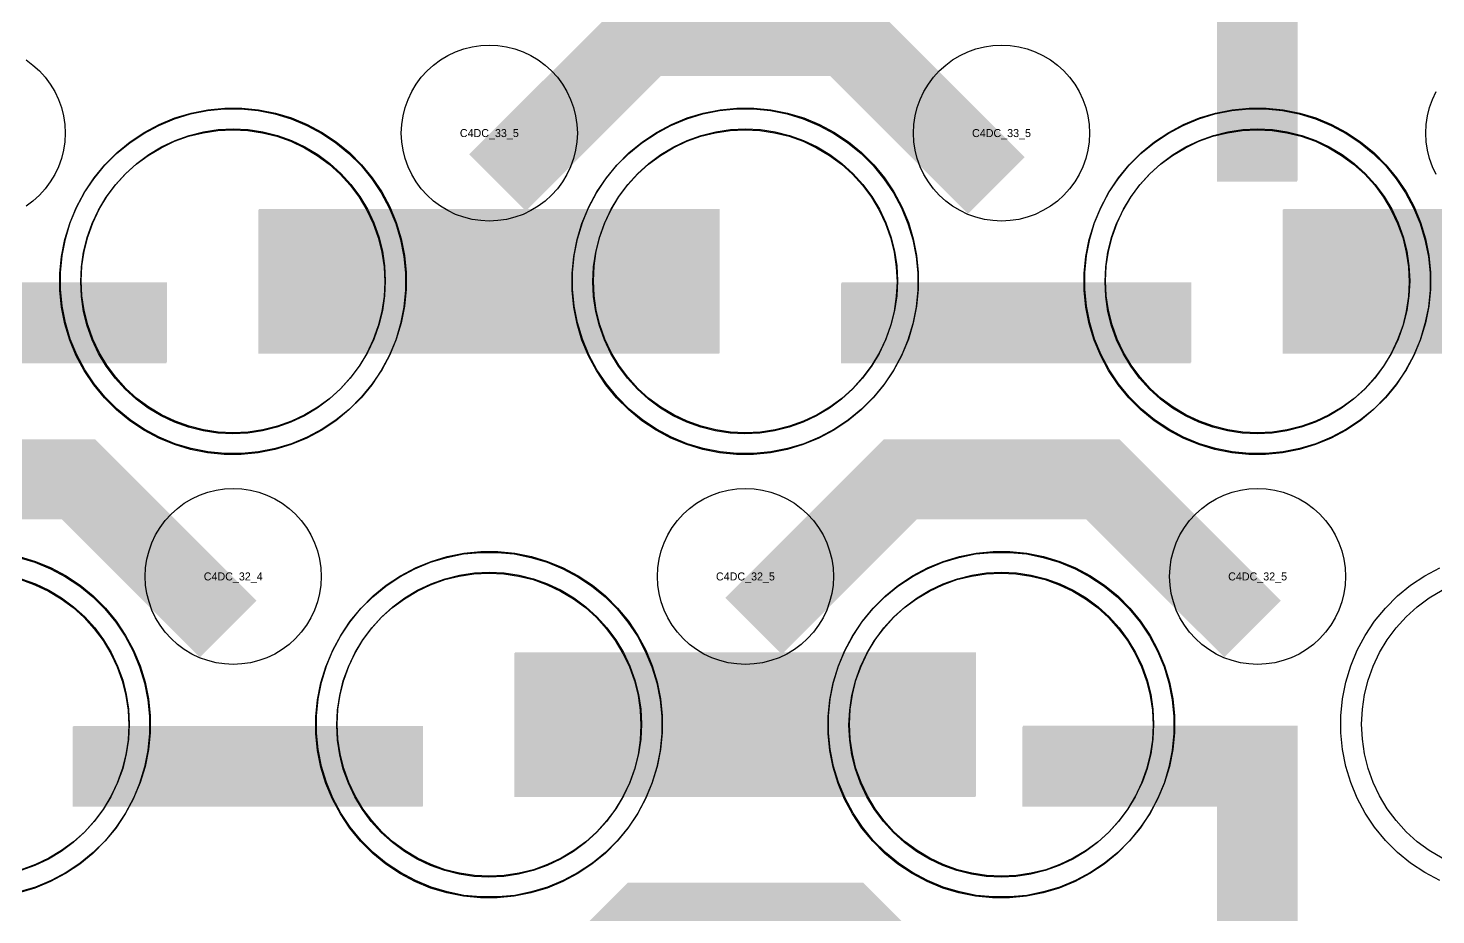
# Model space of a CAD drawing. Extents: x -11880 to 11880, y -14992 to 14992.
# Drawn here: x -10544.1 to -10104.3, y -10465.1 to -10188 of the extents above; entities that cross this region are included whole.
import ezdxf
from ezdxf.enums import TextEntityAlignment as Align

# ---------------------------------------------------------------- set-up
doc = ezdxf.new("R2010")
doc.units = 0
doc.header["$MEASUREMENT"] = 0
for name, color, linetype in [('GDS_775_DT_237', 138, 'CONTINUOUS'), ('RDL1_FS', 34, 'CONTINUOUS'), ('RDL_BS', 160, 'CONTINUOUS')]:
    doc.layers.add(name, color=color, linetype=linetype)

msp = doc.modelspace()

# ---------------------------------------------------------------- linework, layer by layer
at = {"layer": 'RDL1_FS'}
for points in [[(-10480, -10314.459), (-10484.657, -10314.23), (-10489.268, -10313.546), (-10493.791, -10312.414), (-10498.181, -10310.842), (-10502.395, -10308.85), (-10506.395, -10306.452), (-10510.14, -10303.674), (-10513.594, -10300.544), (-10516.724, -10297.09), (-10519.502, -10293.345), (-10521.9, -10289.345), (-10523.892, -10285.131), (-10525.464, -10280.741), (-10526.596, -10276.218), (-10527.28, -10271.607), (-10527.509, -10266.95), (-10527.28, -10262.293), (-10526.596, -10257.682), (-10525.464, -10253.159), (-10523.892, -10248.769), (-10521.9, -10244.555), (-10519.502, -10240.555), (-10516.724, -10236.81), (-10513.594, -10233.356), (-10510.14, -10230.226), (-10506.395, -10227.448), (-10502.395, -10225.05), (-10498.181, -10223.058), (-10493.791, -10221.486), (-10489.268, -10220.354), (-10484.657, -10219.67), (-10480, -10219.441), (-10475.343, -10219.67), (-10470.732, -10220.354), (-10466.209, -10221.486), (-10461.819, -10223.058), (-10457.605, -10225.05), (-10453.605, -10227.448), (-10449.86, -10230.226), (-10446.406, -10233.356), (-10443.276, -10236.81), (-10440.498, -10240.555), (-10438.1, -10244.555), (-10436.108, -10248.769), (-10434.536, -10253.159), (-10433.404, -10257.682), (-10432.72, -10262.293), (-10432.491, -10266.95), (-10432.72, -10271.607), (-10433.404, -10276.218), (-10434.536, -10280.741), (-10436.108, -10285.131), (-10438.1, -10289.345), (-10440.498, -10293.345), (-10443.276, -10297.09), (-10446.406, -10300.544), (-10449.86, -10303.674), (-10453.605, -10306.452), (-10457.605, -10308.85), (-10461.819, -10310.842), (-10466.209, -10312.414), (-10470.732, -10313.546), (-10475.343, -10314.23)], [(-10320, -10314.459), (-10324.657, -10314.23), (-10329.268, -10313.546), (-10333.791, -10312.414), (-10338.181, -10310.842), (-10342.395, -10308.85), (-10346.395, -10306.452), (-10350.14, -10303.674), (-10353.594, -10300.544), (-10356.724, -10297.09), (-10359.502, -10293.345), (-10361.9, -10289.345), (-10363.892, -10285.131), (-10365.464, -10280.741), (-10366.596, -10276.218), (-10367.28, -10271.607), (-10367.509, -10266.95), (-10367.28, -10262.293), (-10366.596, -10257.682), (-10365.464, -10253.159), (-10363.892, -10248.769), (-10361.9, -10244.555), (-10359.502, -10240.555), (-10356.724, -10236.81), (-10353.594, -10233.356), (-10350.14, -10230.226), (-10346.395, -10227.448), (-10342.395, -10225.05), (-10338.181, -10223.058), (-10333.791, -10221.486), (-10329.268, -10220.354), (-10324.657, -10219.67), (-10320, -10219.441), (-10315.343, -10219.67), (-10310.732, -10220.354), (-10306.209, -10221.486), (-10301.819, -10223.058), (-10297.605, -10225.05), (-10293.605, -10227.448), (-10289.86, -10230.226), (-10286.406, -10233.356), (-10283.276, -10236.81), (-10280.498, -10240.555), (-10278.1, -10244.555), (-10276.108, -10248.769), (-10274.536, -10253.159), (-10273.404, -10257.682), (-10272.72, -10262.293), (-10272.491, -10266.95), (-10272.72, -10271.607), (-10273.404, -10276.218), (-10274.536, -10280.741), (-10276.108, -10285.131), (-10278.1, -10289.345), (-10280.498, -10293.345), (-10283.276, -10297.09), (-10286.406, -10300.544), (-10289.86, -10303.674), (-10293.605, -10306.452), (-10297.605, -10308.85), (-10301.819, -10310.842), (-10306.209, -10312.414), (-10310.732, -10313.546), (-10315.343, -10314.23)], [(-10160, -10314.459), (-10164.657, -10314.23), (-10169.268, -10313.546), (-10173.791, -10312.414), (-10178.181, -10310.842), (-10182.395, -10308.85), (-10186.395, -10306.452), (-10190.14, -10303.674), (-10193.594, -10300.544), (-10196.724, -10297.09), (-10199.502, -10293.345), (-10201.9, -10289.345), (-10203.892, -10285.131), (-10205.464, -10280.741), (-10206.596, -10276.218), (-10207.28, -10271.607), (-10207.509, -10266.95), (-10207.28, -10262.293), (-10206.596, -10257.682), (-10205.464, -10253.159), (-10203.892, -10248.769), (-10201.9, -10244.555), (-10199.502, -10240.555), (-10196.724, -10236.81), (-10193.594, -10233.356), (-10190.14, -10230.226), (-10186.395, -10227.448), (-10182.395, -10225.05), (-10178.181, -10223.058), (-10173.791, -10221.486), (-10169.268, -10220.354), (-10164.657, -10219.67), (-10160, -10219.441), (-10155.343, -10219.67), (-10150.732, -10220.354), (-10146.209, -10221.486), (-10141.819, -10223.058), (-10137.605, -10225.05), (-10133.605, -10227.448), (-10129.86, -10230.226), (-10126.406, -10233.356), (-10123.276, -10236.81), (-10120.498, -10240.555), (-10118.1, -10244.555), (-10116.108, -10248.769), (-10114.536, -10253.159), (-10113.404, -10257.682), (-10112.72, -10262.293), (-10112.491, -10266.95), (-10112.72, -10271.607), (-10113.404, -10276.218), (-10114.536, -10280.741), (-10116.108, -10285.131), (-10118.1, -10289.345), (-10120.498, -10293.345), (-10123.276, -10297.09), (-10126.406, -10300.544), (-10129.86, -10303.674), (-10133.605, -10306.452), (-10137.605, -10308.85), (-10141.819, -10310.842), (-10146.209, -10312.414), (-10150.732, -10313.546), (-10155.343, -10314.23)], [(-10400, -10453.024), (-10404.657, -10452.795), (-10409.268, -10452.111), (-10413.791, -10450.979), (-10418.181, -10449.407), (-10422.395, -10447.415), (-10426.395, -10445.017), (-10430.14, -10442.239), (-10433.594, -10439.109), (-10436.724, -10435.655), (-10439.502, -10431.91), (-10441.9, -10427.91), (-10443.892, -10423.696), (-10445.464, -10419.306), (-10446.596, -10414.783), (-10447.28, -10410.172), (-10447.509, -10405.515), (-10447.28, -10400.858), (-10446.596, -10396.247), (-10445.464, -10391.724), (-10443.892, -10387.334), (-10441.9, -10383.12), (-10439.502, -10379.12), (-10436.724, -10375.375), (-10433.594, -10371.921), (-10430.14, -10368.791), (-10426.395, -10366.013), (-10422.395, -10363.615), (-10418.181, -10361.623), (-10413.791, -10360.051), (-10409.268, -10358.919), (-10404.657, -10358.235), (-10400, -10358.006), (-10395.343, -10358.235), (-10390.732, -10358.919), (-10386.209, -10360.051), (-10381.819, -10361.623), (-10377.605, -10363.615), (-10373.605, -10366.013), (-10369.86, -10368.791), (-10366.406, -10371.921), (-10363.276, -10375.375), (-10360.498, -10379.12), (-10358.1, -10383.12), (-10356.108, -10387.334), (-10354.536, -10391.724), (-10353.404, -10396.247), (-10352.72, -10400.858), (-10352.491, -10405.515), (-10352.72, -10410.172), (-10353.404, -10414.783), (-10354.536, -10419.306), (-10356.108, -10423.696), (-10358.1, -10427.91), (-10360.498, -10431.91), (-10363.276, -10435.655), (-10366.406, -10439.109), (-10369.86, -10442.239), (-10373.605, -10445.017), (-10377.605, -10447.415), (-10381.819, -10449.407), (-10386.209, -10450.979), (-10390.732, -10452.111), (-10395.343, -10452.795)], [(-10240, -10453.024), (-10244.657, -10452.795), (-10249.268, -10452.111), (-10253.791, -10450.979), (-10258.181, -10449.407), (-10262.395, -10447.415), (-10266.395, -10445.017), (-10270.14, -10442.239), (-10273.594, -10439.109), (-10276.724, -10435.655), (-10279.502, -10431.91), (-10281.9, -10427.91), (-10283.892, -10423.696), (-10285.464, -10419.306), (-10286.596, -10414.783), (-10287.28, -10410.172), (-10287.509, -10405.515), (-10287.28, -10400.858), (-10286.596, -10396.247), (-10285.464, -10391.724), (-10283.892, -10387.334), (-10281.9, -10383.12), (-10279.502, -10379.12), (-10276.724, -10375.375), (-10273.594, -10371.921), (-10270.14, -10368.791), (-10266.395, -10366.013), (-10262.395, -10363.615), (-10258.181, -10361.623), (-10253.791, -10360.051), (-10249.268, -10358.919), (-10244.657, -10358.235), (-10240, -10358.006), (-10235.343, -10358.235), (-10230.732, -10358.919), (-10226.209, -10360.051), (-10221.819, -10361.623), (-10217.605, -10363.615), (-10213.605, -10366.013), (-10209.86, -10368.791), (-10206.406, -10371.921), (-10203.276, -10375.375), (-10200.498, -10379.12), (-10198.1, -10383.12), (-10196.108, -10387.334), (-10194.536, -10391.724), (-10193.404, -10396.247), (-10192.72, -10400.858), (-10192.491, -10405.515), (-10192.72, -10410.172), (-10193.404, -10414.783), (-10194.536, -10419.306), (-10196.108, -10423.696), (-10198.1, -10427.91), (-10200.498, -10431.91), (-10203.276, -10435.655), (-10206.406, -10439.109), (-10209.86, -10442.239), (-10213.605, -10445.017), (-10217.605, -10447.415), (-10221.819, -10449.407), (-10226.209, -10450.979), (-10230.732, -10452.111), (-10235.343, -10452.795)]]:
    msp.add_lwpolyline(points, close=True, dxfattribs=at)
at = {"layer": 'RDL1_FS', "color": 241, "true_color": 0xf7abae}
for points in [[(-10480.149, -10314.741), (-10484.806, -10314.512), (-10489.417, -10313.828), (-10493.94, -10312.696), (-10498.33, -10311.124), (-10502.544, -10309.132), (-10506.544, -10306.734), (-10510.289, -10303.956), (-10513.743, -10300.826), (-10516.873, -10297.372), (-10519.651, -10293.627), (-10522.049, -10289.627), (-10524.041, -10285.413), (-10525.613, -10281.023), (-10526.745, -10276.5), (-10527.429, -10271.889), (-10527.658, -10267.232), (-10527.429, -10262.575), (-10526.745, -10257.964), (-10525.613, -10253.441), (-10524.041, -10249.051), (-10522.049, -10244.837), (-10519.651, -10240.837), (-10516.873, -10237.092), (-10513.743, -10233.638), (-10510.289, -10230.508), (-10506.544, -10227.73), (-10502.544, -10225.332), (-10498.33, -10223.34), (-10493.94, -10221.768), (-10489.417, -10220.636), (-10484.806, -10219.952), (-10480.149, -10219.723), (-10475.492, -10219.952), (-10470.881, -10220.636), (-10466.358, -10221.768), (-10461.968, -10223.34), (-10457.754, -10225.332), (-10453.754, -10227.73), (-10450.009, -10230.508), (-10446.555, -10233.638), (-10443.425, -10237.092), (-10440.647, -10240.837), (-10438.249, -10244.837), (-10436.257, -10249.051), (-10434.685, -10253.441), (-10433.553, -10257.964), (-10432.869, -10262.575), (-10432.64, -10267.232), (-10432.869, -10271.889), (-10433.553, -10276.5), (-10434.685, -10281.023), (-10436.257, -10285.413), (-10438.249, -10289.627), (-10440.647, -10293.627), (-10443.425, -10297.372), (-10446.555, -10300.826), (-10450.009, -10303.956), (-10453.754, -10306.734), (-10457.754, -10309.132), (-10461.968, -10311.124), (-10466.358, -10312.696), (-10470.881, -10313.828), (-10475.492, -10314.512)], [(-10320.149, -10314.741), (-10324.806, -10314.512), (-10329.417, -10313.828), (-10333.94, -10312.696), (-10338.33, -10311.124), (-10342.544, -10309.132), (-10346.544, -10306.734), (-10350.289, -10303.956), (-10353.743, -10300.826), (-10356.873, -10297.372), (-10359.651, -10293.627), (-10362.049, -10289.627), (-10364.041, -10285.413), (-10365.613, -10281.023), (-10366.745, -10276.5), (-10367.429, -10271.889), (-10367.658, -10267.232), (-10367.429, -10262.575), (-10366.745, -10257.964), (-10365.613, -10253.441), (-10364.041, -10249.051), (-10362.049, -10244.837), (-10359.651, -10240.837), (-10356.873, -10237.092), (-10353.743, -10233.638), (-10350.289, -10230.508), (-10346.544, -10227.73), (-10342.544, -10225.332), (-10338.33, -10223.34), (-10333.94, -10221.768), (-10329.417, -10220.636), (-10324.806, -10219.952), (-10320.149, -10219.723), (-10315.492, -10219.952), (-10310.881, -10220.636), (-10306.358, -10221.768), (-10301.968, -10223.34), (-10297.754, -10225.332), (-10293.754, -10227.73), (-10290.009, -10230.508), (-10286.555, -10233.638), (-10283.425, -10237.092), (-10280.647, -10240.837), (-10278.249, -10244.837), (-10276.257, -10249.051), (-10274.685, -10253.441), (-10273.553, -10257.964), (-10272.869, -10262.575), (-10272.64, -10267.232), (-10272.869, -10271.889), (-10273.553, -10276.5), (-10274.685, -10281.023), (-10276.257, -10285.413), (-10278.249, -10289.627), (-10280.647, -10293.627), (-10283.425, -10297.372), (-10286.555, -10300.826), (-10290.009, -10303.956), (-10293.754, -10306.734), (-10297.754, -10309.132), (-10301.968, -10311.124), (-10306.358, -10312.696), (-10310.881, -10313.828), (-10315.492, -10314.512)], [(-10160.149, -10314.741), (-10164.806, -10314.512), (-10169.417, -10313.828), (-10173.94, -10312.696), (-10178.33, -10311.124), (-10182.544, -10309.132), (-10186.544, -10306.734), (-10190.289, -10303.956), (-10193.743, -10300.826), (-10196.873, -10297.372), (-10199.651, -10293.627), (-10202.049, -10289.627), (-10204.041, -10285.413), (-10205.613, -10281.023), (-10206.745, -10276.5), (-10207.429, -10271.889), (-10207.658, -10267.232), (-10207.429, -10262.575), (-10206.745, -10257.964), (-10205.613, -10253.441), (-10204.041, -10249.051), (-10202.049, -10244.837), (-10199.651, -10240.837), (-10196.873, -10237.092), (-10193.743, -10233.638), (-10190.289, -10230.508), (-10186.544, -10227.73), (-10182.544, -10225.332), (-10178.33, -10223.34), (-10173.94, -10221.768), (-10169.417, -10220.636), (-10164.806, -10219.952), (-10160.149, -10219.723), (-10155.492, -10219.952), (-10150.881, -10220.636), (-10146.358, -10221.768), (-10141.968, -10223.34), (-10137.754, -10225.332), (-10133.754, -10227.73), (-10130.009, -10230.508), (-10126.555, -10233.638), (-10123.425, -10237.092), (-10120.647, -10240.837), (-10118.249, -10244.837), (-10116.257, -10249.051), (-10114.685, -10253.441), (-10113.553, -10257.964), (-10112.869, -10262.575), (-10112.64, -10267.232), (-10112.869, -10271.889), (-10113.553, -10276.5), (-10114.685, -10281.023), (-10116.257, -10285.413), (-10118.249, -10289.627), (-10120.647, -10293.627), (-10123.425, -10297.372), (-10126.555, -10300.826), (-10130.009, -10303.956), (-10133.754, -10306.734), (-10137.754, -10309.132), (-10141.968, -10311.124), (-10146.358, -10312.696), (-10150.881, -10313.828), (-10155.492, -10314.512)], [(-10400.149, -10453.306), (-10404.806, -10453.077), (-10409.417, -10452.393), (-10413.94, -10451.261), (-10418.33, -10449.689), (-10422.544, -10447.697), (-10426.544, -10445.299), (-10430.289, -10442.521), (-10433.743, -10439.391), (-10436.873, -10435.937), (-10439.651, -10432.192), (-10442.049, -10428.192), (-10444.041, -10423.978), (-10445.613, -10419.588), (-10446.745, -10415.065), (-10447.429, -10410.454), (-10447.658, -10405.797), (-10447.429, -10401.14), (-10446.745, -10396.529), (-10445.613, -10392.006), (-10444.041, -10387.616), (-10442.049, -10383.402), (-10439.651, -10379.402), (-10436.873, -10375.657), (-10433.743, -10372.203), (-10430.289, -10369.073), (-10426.544, -10366.295), (-10422.544, -10363.897), (-10418.33, -10361.905), (-10413.94, -10360.333), (-10409.417, -10359.201), (-10404.806, -10358.517), (-10400.149, -10358.288), (-10395.492, -10358.517), (-10390.881, -10359.201), (-10386.358, -10360.333), (-10381.968, -10361.905), (-10377.754, -10363.897), (-10373.754, -10366.295), (-10370.009, -10369.073), (-10366.555, -10372.203), (-10363.425, -10375.657), (-10360.647, -10379.402), (-10358.249, -10383.402), (-10356.257, -10387.616), (-10354.685, -10392.006), (-10353.553, -10396.529), (-10352.869, -10401.14), (-10352.64, -10405.797), (-10352.869, -10410.454), (-10353.553, -10415.065), (-10354.685, -10419.588), (-10356.257, -10423.978), (-10358.249, -10428.192), (-10360.647, -10432.192), (-10363.425, -10435.937), (-10366.555, -10439.391), (-10370.009, -10442.521), (-10373.754, -10445.299), (-10377.754, -10447.697), (-10381.968, -10449.689), (-10386.358, -10451.261), (-10390.881, -10452.393), (-10395.492, -10453.077)], [(-10240.149, -10453.306), (-10244.806, -10453.077), (-10249.417, -10452.393), (-10253.94, -10451.261), (-10258.33, -10449.689), (-10262.544, -10447.697), (-10266.544, -10445.299), (-10270.289, -10442.521), (-10273.743, -10439.391), (-10276.873, -10435.937), (-10279.651, -10432.192), (-10282.049, -10428.192), (-10284.041, -10423.978), (-10285.613, -10419.588), (-10286.745, -10415.065), (-10287.429, -10410.454), (-10287.658, -10405.797), (-10287.429, -10401.14), (-10286.745, -10396.529), (-10285.613, -10392.006), (-10284.041, -10387.616), (-10282.049, -10383.402), (-10279.651, -10379.402), (-10276.873, -10375.657), (-10273.743, -10372.203), (-10270.289, -10369.073), (-10266.544, -10366.295), (-10262.544, -10363.897), (-10258.33, -10361.905), (-10253.94, -10360.333), (-10249.417, -10359.201), (-10244.806, -10358.517), (-10240.149, -10358.288), (-10235.492, -10358.517), (-10230.881, -10359.201), (-10226.358, -10360.333), (-10221.968, -10361.905), (-10217.754, -10363.897), (-10213.754, -10366.295), (-10210.009, -10369.073), (-10206.555, -10372.203), (-10203.425, -10375.657), (-10200.647, -10379.402), (-10198.249, -10383.402), (-10196.257, -10387.616), (-10194.685, -10392.006), (-10193.553, -10396.529), (-10192.869, -10401.14), (-10192.64, -10405.797), (-10192.869, -10410.454), (-10193.553, -10415.065), (-10194.685, -10419.588), (-10196.257, -10423.978), (-10198.249, -10428.192), (-10200.647, -10432.192), (-10203.425, -10435.937), (-10206.555, -10439.391), (-10210.009, -10442.521), (-10213.754, -10445.299), (-10217.754, -10447.697), (-10221.968, -10449.689), (-10226.358, -10451.261), (-10230.881, -10452.393), (-10235.492, -10453.077)]]:
    msp.add_lwpolyline(points, close=True, dxfattribs=at)
for points in [[(-10472.147, -10267.232, 45, 45, 0), (-10400.147, -10267.232, 45, 45, 0)], [(-10400.147, -10267.232, 45, 45, 0), (-10328.147, -10267.232, 45, 45, 0)], [(-10152.147, -10267.232, 45, 45, 0), (-10080.147, -10267.232, 45, 45, 0)], [(-10392.147, -10405.797, 45, 45, 0), (-10320.147, -10405.797, 45, 45, 0)], [(-10320.147, -10405.797, 45, 45, 0), (-10248.147, -10405.797, 45, 45, 0)]]:
    msp.add_lwpolyline(points, format="xyseb", dxfattribs=at)
at = {"layer": 'RDL1_FS'}
for points in [[(-10471.998, -10266.95, 45, 45, 0), (-10399.998, -10266.95, 45, 45, 0)], [(-10399.998, -10266.95, 45, 45, 0), (-10327.998, -10266.95, 45, 45, 0)], [(-10151.998, -10266.95, 45, 45, 0), (-10079.998, -10266.95, 45, 45, 0)], [(-10391.998, -10405.515, 45, 45, 0), (-10319.998, -10405.515, 45, 45, 0)], [(-10319.998, -10405.515, 45, 45, 0), (-10247.998, -10405.515, 45, 45, 0)]]:
    msp.add_lwpolyline(points, format="xyseb", dxfattribs=at)
for points in [[(-10546.209, -10360.051), (-10541.819, -10361.623), (-10537.605, -10363.615), (-10533.605, -10366.013), (-10529.86, -10368.791), (-10526.406, -10371.921), (-10523.276, -10375.375), (-10520.498, -10379.12), (-10518.1, -10383.12), (-10516.108, -10387.334), (-10514.536, -10391.724), (-10513.404, -10396.247), (-10512.72, -10400.858), (-10512.491, -10405.515), (-10512.72, -10410.172), (-10513.404, -10414.783), (-10514.536, -10419.306), (-10516.108, -10423.696), (-10518.1, -10427.91), (-10520.498, -10431.91), (-10523.276, -10435.655), (-10526.406, -10439.109), (-10529.86, -10442.239), (-10533.605, -10445.017), (-10537.605, -10447.415), (-10541.819, -10449.407), (-10546.209, -10450.979)], [(-10102.395, -10447.415), (-10106.395, -10445.017), (-10110.14, -10442.239), (-10113.594, -10439.109), (-10116.724, -10435.655), (-10119.502, -10431.91), (-10121.9, -10427.91), (-10123.892, -10423.696), (-10125.464, -10419.306), (-10126.596, -10414.783), (-10127.28, -10410.172), (-10127.509, -10405.515), (-10127.28, -10400.858), (-10126.596, -10396.247), (-10125.464, -10391.724), (-10123.892, -10387.334), (-10121.9, -10383.12), (-10119.502, -10379.12), (-10116.724, -10375.375), (-10113.594, -10371.921), (-10110.14, -10368.791), (-10106.395, -10366.013), (-10102.395, -10363.615)]]:
    msp.add_lwpolyline(points, dxfattribs=at)
at = {"layer": 'RDL1_FS', "color": 241, "true_color": 0xf7abae}
msp.add_lwpolyline([(-10546.358, -10360.333), (-10541.968, -10361.905), (-10537.754, -10363.897), (-10533.754, -10366.295), (-10530.009, -10369.073), (-10526.555, -10372.203), (-10523.425, -10375.657), (-10520.647, -10379.402), (-10518.249, -10383.402), (-10516.257, -10387.616), (-10514.685, -10392.006), (-10513.553, -10396.529), (-10512.869, -10401.14), (-10512.64, -10405.797), (-10512.869, -10410.454), (-10513.553, -10415.065), (-10514.685, -10419.588), (-10516.257, -10423.978), (-10518.249, -10428.192), (-10520.647, -10432.192), (-10523.425, -10435.937), (-10526.555, -10439.391), (-10530.009, -10442.521), (-10533.754, -10445.299), (-10537.754, -10447.697), (-10541.968, -10449.689), (-10546.358, -10451.261)], dxfattribs=at)
at = {"layer": 'RDL_BS', "color": 241, "true_color": 0xf7abae}
for points in [[(-10160.149, -10235.937, 25, 25, 0), (-10160.149, -10129.16, 25, 25, 0)], [(-10160.149, -10235.937, 25, 25, 0), (-10160.149, -10129.16, 25, 25, 0)], [(-10610.133, -10280.245, 25, 25, 0), (-10500.868, -10280.245, 25, 25, 0)], [(-10290.133, -10280.245, 25, 25, 0), (-10180.868, -10280.245, 25, 25, 0)], [(-10160.149, -10513.067, 25, 25, 0), (-10160.149, -10406.29, 25, 25, 0)], [(-10160.149, -10513.067, 25, 25, 0), (-10160.149, -10406.29, 25, 25, 0)], [(-10530.133, -10418.81, 25, 25, 0), (-10420.868, -10418.81, 25, 25, 0)], [(-10147.649, -10418.79, 25, 25, 0), (-10233.482, -10418.79, 25, 25, 0)], [(-10147.649, -10418.79, 25, 25, 0), (-10212.316, -10418.79, 25, 25, 0)]]:
    msp.add_lwpolyline(points, format="xyseb", dxfattribs=at)
at = {"layer": 'RDL_BS'}
for points in [[(-10160, -10235.655, 25, 25, 0), (-10160, -10128.878, 25, 25, 0)], [(-10160, -10235.655, 25, 25, 0), (-10160, -10128.878, 25, 25, 0)], [(-10397.438, -10236.264, 25, 25, 0), (-10351.623, -10190.449, 25, 25, 0), (-10318.07, -10190.449, 25, 25, 0)], [(-10241.599, -10237.163, 25, 25, 0), (-10288.313, -10190.449, 25, 25, 0), (-10318.071, -10190.449, 25, 25, 0)], [(-10609.984, -10279.963, 25, 25, 0), (-10500.719, -10279.963, 25, 25, 0)], [(-10289.984, -10279.963, 25, 25, 0), (-10180.719, -10279.963, 25, 25, 0)], [(-10481.599, -10375.728, 25, 25, 0), (-10528.313, -10329.014, 25, 25, 0), (-10558.071, -10329.014, 25, 25, 0)], [(-10317.438, -10374.829, 25, 25, 0), (-10271.623, -10329.014, 25, 25, 0), (-10238.07, -10329.014, 25, 25, 0)], [(-10161.599, -10375.728, 25, 25, 0), (-10208.313, -10329.014, 25, 25, 0), (-10238.071, -10329.014, 25, 25, 0)], [(-10160, -10512.785, 25, 25, 0), (-10160, -10406.008, 25, 25, 0)], [(-10160, -10512.785, 25, 25, 0), (-10160, -10406.008, 25, 25, 0)], [(-10529.984, -10418.528, 25, 25, 0), (-10420.719, -10418.528, 25, 25, 0)], [(-10147.5, -10418.508, 25, 25, 0), (-10233.333, -10418.508, 25, 25, 0)], [(-10147.5, -10418.508, 25, 25, 0), (-10212.167, -10418.508, 25, 25, 0)], [(-10397.438, -10513.394, 25, 25, 0), (-10351.623, -10467.579, 25, 25, 0), (-10318.07, -10467.579, 25, 25, 0)], [(-10241.599, -10514.293, 25, 25, 0), (-10288.313, -10467.579, 25, 25, 0), (-10318.071, -10467.579, 25, 25, 0)]]:
    msp.add_lwpolyline(points, format="xyseb", dxfattribs=at)
for points in [[(-10400, -10248.256), (-10402.693, -10248.124), (-10405.365, -10247.728), (-10407.984, -10247.071), (-10410.519, -10246.164), (-10412.956, -10245.012), (-10415.28, -10243.619), (-10417.443, -10242.016), (-10419.442, -10240.204), (-10421.254, -10238.205), (-10422.857, -10236.042), (-10424.25, -10233.718), (-10425.402, -10231.281), (-10426.309, -10228.746), (-10426.966, -10226.127), (-10427.362, -10223.455), (-10427.494, -10220.762), (-10427.362, -10218.069), (-10426.966, -10215.397), (-10426.309, -10212.778), (-10425.402, -10210.243), (-10424.25, -10207.806), (-10422.857, -10205.482), (-10421.254, -10203.319), (-10419.442, -10201.32), (-10417.443, -10199.508), (-10415.28, -10197.905), (-10412.956, -10196.512), (-10410.519, -10195.36), (-10407.984, -10194.453), (-10405.365, -10193.796), (-10402.693, -10193.4), (-10400, -10193.268), (-10397.307, -10193.4), (-10394.635, -10193.796), (-10392.016, -10194.453), (-10389.481, -10195.36), (-10387.044, -10196.512), (-10384.72, -10197.905), (-10382.557, -10199.508), (-10380.558, -10201.32), (-10378.746, -10203.319), (-10377.143, -10205.482), (-10375.75, -10207.806), (-10374.598, -10210.243), (-10373.691, -10212.778), (-10373.034, -10215.397), (-10372.638, -10218.069), (-10372.506, -10220.762), (-10372.638, -10223.455), (-10373.034, -10226.127), (-10373.691, -10228.746), (-10374.598, -10231.281), (-10375.75, -10233.718), (-10377.143, -10236.042), (-10378.746, -10238.205), (-10380.558, -10240.204), (-10382.557, -10242.016), (-10384.72, -10243.619), (-10387.044, -10245.012), (-10389.481, -10246.164), (-10392.016, -10247.071), (-10394.635, -10247.728), (-10397.307, -10248.124)], [(-10240, -10248.256), (-10242.693, -10248.124), (-10245.365, -10247.728), (-10247.984, -10247.071), (-10250.519, -10246.164), (-10252.956, -10245.012), (-10255.28, -10243.619), (-10257.443, -10242.016), (-10259.442, -10240.204), (-10261.254, -10238.205), (-10262.857, -10236.042), (-10264.25, -10233.718), (-10265.402, -10231.281), (-10266.309, -10228.746), (-10266.966, -10226.127), (-10267.362, -10223.455), (-10267.494, -10220.762), (-10267.362, -10218.069), (-10266.966, -10215.397), (-10266.309, -10212.778), (-10265.402, -10210.243), (-10264.25, -10207.806), (-10262.857, -10205.482), (-10261.254, -10203.319), (-10259.442, -10201.32), (-10257.443, -10199.508), (-10255.28, -10197.905), (-10252.956, -10196.512), (-10250.519, -10195.36), (-10247.984, -10194.453), (-10245.365, -10193.796), (-10242.693, -10193.4), (-10240, -10193.268), (-10237.307, -10193.4), (-10234.635, -10193.796), (-10232.016, -10194.453), (-10229.481, -10195.36), (-10227.044, -10196.512), (-10224.72, -10197.905), (-10222.557, -10199.508), (-10220.558, -10201.32), (-10218.746, -10203.319), (-10217.143, -10205.482), (-10215.75, -10207.806), (-10214.598, -10210.243), (-10213.691, -10212.778), (-10213.034, -10215.397), (-10212.638, -10218.069), (-10212.506, -10220.762), (-10212.638, -10223.455), (-10213.034, -10226.127), (-10213.691, -10228.746), (-10214.598, -10231.281), (-10215.75, -10233.718), (-10217.143, -10236.042), (-10218.746, -10238.205), (-10220.558, -10240.204), (-10222.557, -10242.016), (-10224.72, -10243.619), (-10227.044, -10245.012), (-10229.481, -10246.164), (-10232.016, -10247.071), (-10234.635, -10247.728), (-10237.307, -10248.124)], [(-10482.644, -10320.95), (-10487.938, -10320.433), (-10493.165, -10319.387), (-10498.205, -10317.856), (-10503.115, -10315.825), (-10507.777, -10313.333), (-10512.191, -10310.386), (-10516.292, -10307.024), (-10520.074, -10303.242), (-10523.436, -10299.141), (-10526.383, -10294.727), (-10528.875, -10290.065), (-10530.906, -10285.155), (-10532.437, -10280.115), (-10533.483, -10274.888), (-10534, -10269.594), (-10534, -10264.306), (-10533.483, -10259.012), (-10532.437, -10253.785), (-10530.906, -10248.745), (-10528.875, -10243.835), (-10526.383, -10239.173), (-10523.436, -10234.759), (-10520.074, -10230.658), (-10516.292, -10226.876), (-10512.191, -10223.514), (-10507.777, -10220.567), (-10503.115, -10218.075), (-10498.205, -10216.044), (-10493.165, -10214.513), (-10487.938, -10213.467), (-10482.644, -10212.95), (-10477.356, -10212.95), (-10472.062, -10213.467), (-10466.835, -10214.513), (-10461.795, -10216.044), (-10456.885, -10218.075), (-10452.223, -10220.567), (-10447.809, -10223.514), (-10443.708, -10226.876), (-10439.926, -10230.658), (-10436.564, -10234.759), (-10433.617, -10239.173), (-10431.125, -10243.835), (-10429.094, -10248.745), (-10427.563, -10253.785), (-10426.517, -10259.012), (-10426, -10264.306), (-10426, -10269.594), (-10426.517, -10274.888), (-10427.563, -10280.115), (-10429.094, -10285.155), (-10431.125, -10290.065), (-10433.617, -10294.727), (-10436.564, -10299.141), (-10439.926, -10303.242), (-10443.708, -10307.024), (-10447.809, -10310.386), (-10452.223, -10313.333), (-10456.885, -10315.825), (-10461.795, -10317.856), (-10466.835, -10319.387), (-10472.062, -10320.433), (-10477.356, -10320.95)], [(-10322.644, -10320.95), (-10327.938, -10320.433), (-10333.165, -10319.387), (-10338.205, -10317.856), (-10343.115, -10315.825), (-10347.777, -10313.333), (-10352.191, -10310.386), (-10356.292, -10307.024), (-10360.074, -10303.242), (-10363.436, -10299.141), (-10366.383, -10294.727), (-10368.875, -10290.065), (-10370.906, -10285.155), (-10372.437, -10280.115), (-10373.483, -10274.888), (-10374, -10269.594), (-10374, -10264.306), (-10373.483, -10259.012), (-10372.437, -10253.785), (-10370.906, -10248.745), (-10368.875, -10243.835), (-10366.383, -10239.173), (-10363.436, -10234.759), (-10360.074, -10230.658), (-10356.292, -10226.876), (-10352.191, -10223.514), (-10347.777, -10220.567), (-10343.115, -10218.075), (-10338.205, -10216.044), (-10333.165, -10214.513), (-10327.938, -10213.467), (-10322.644, -10212.95), (-10317.356, -10212.95), (-10312.062, -10213.467), (-10306.835, -10214.513), (-10301.795, -10216.044), (-10296.885, -10218.075), (-10292.223, -10220.567), (-10287.809, -10223.514), (-10283.708, -10226.876), (-10279.926, -10230.658), (-10276.564, -10234.759), (-10273.617, -10239.173), (-10271.125, -10243.835), (-10269.094, -10248.745), (-10267.563, -10253.785), (-10266.517, -10259.012), (-10266, -10264.306), (-10266, -10269.594), (-10266.517, -10274.888), (-10267.563, -10280.115), (-10269.094, -10285.155), (-10271.125, -10290.065), (-10273.617, -10294.727), (-10276.564, -10299.141), (-10279.926, -10303.242), (-10283.708, -10307.024), (-10287.809, -10310.386), (-10292.223, -10313.333), (-10296.885, -10315.825), (-10301.795, -10317.856), (-10306.835, -10319.387), (-10312.062, -10320.433), (-10317.356, -10320.95)], [(-10162.644, -10320.95), (-10167.938, -10320.433), (-10173.165, -10319.387), (-10178.205, -10317.856), (-10183.115, -10315.825), (-10187.777, -10313.333), (-10192.191, -10310.386), (-10196.292, -10307.024), (-10200.074, -10303.242), (-10203.436, -10299.141), (-10206.383, -10294.727), (-10208.875, -10290.065), (-10210.906, -10285.155), (-10212.437, -10280.115), (-10213.483, -10274.888), (-10214, -10269.594), (-10214, -10264.306), (-10213.483, -10259.012), (-10212.437, -10253.785), (-10210.906, -10248.745), (-10208.875, -10243.835), (-10206.383, -10239.173), (-10203.436, -10234.759), (-10200.074, -10230.658), (-10196.292, -10226.876), (-10192.191, -10223.514), (-10187.777, -10220.567), (-10183.115, -10218.075), (-10178.205, -10216.044), (-10173.165, -10214.513), (-10167.938, -10213.467), (-10162.644, -10212.95), (-10157.356, -10212.95), (-10152.062, -10213.467), (-10146.835, -10214.513), (-10141.795, -10216.044), (-10136.885, -10218.075), (-10132.223, -10220.567), (-10127.809, -10223.514), (-10123.708, -10226.876), (-10119.926, -10230.658), (-10116.564, -10234.759), (-10113.617, -10239.173), (-10111.125, -10243.835), (-10109.094, -10248.745), (-10107.563, -10253.785), (-10106.517, -10259.012), (-10106, -10264.306), (-10106, -10269.594), (-10106.517, -10274.888), (-10107.563, -10280.115), (-10109.094, -10285.155), (-10111.125, -10290.065), (-10113.617, -10294.727), (-10116.564, -10299.141), (-10119.926, -10303.242), (-10123.708, -10307.024), (-10127.809, -10310.386), (-10132.223, -10313.333), (-10136.885, -10315.825), (-10141.795, -10317.856), (-10146.835, -10319.387), (-10152.062, -10320.433), (-10157.356, -10320.95)], [(-10480, -10386.821), (-10482.693, -10386.689), (-10485.365, -10386.293), (-10487.984, -10385.636), (-10490.519, -10384.729), (-10492.956, -10383.577), (-10495.28, -10382.184), (-10497.443, -10380.581), (-10499.442, -10378.769), (-10501.254, -10376.77), (-10502.857, -10374.607), (-10504.25, -10372.283), (-10505.402, -10369.846), (-10506.309, -10367.311), (-10506.966, -10364.692), (-10507.362, -10362.02), (-10507.494, -10359.327), (-10507.362, -10356.634), (-10506.966, -10353.962), (-10506.309, -10351.343), (-10505.402, -10348.808), (-10504.25, -10346.371), (-10502.857, -10344.047), (-10501.254, -10341.884), (-10499.442, -10339.885), (-10497.443, -10338.073), (-10495.28, -10336.47), (-10492.956, -10335.077), (-10490.519, -10333.925), (-10487.984, -10333.018), (-10485.365, -10332.361), (-10482.693, -10331.965), (-10480, -10331.833), (-10477.307, -10331.965), (-10474.635, -10332.361), (-10472.016, -10333.018), (-10469.481, -10333.925), (-10467.044, -10335.077), (-10464.72, -10336.47), (-10462.557, -10338.073), (-10460.558, -10339.885), (-10458.746, -10341.884), (-10457.143, -10344.047), (-10455.75, -10346.371), (-10454.598, -10348.808), (-10453.691, -10351.343), (-10453.034, -10353.962), (-10452.638, -10356.634), (-10452.506, -10359.327), (-10452.638, -10362.02), (-10453.034, -10364.692), (-10453.691, -10367.311), (-10454.598, -10369.846), (-10455.75, -10372.283), (-10457.143, -10374.607), (-10458.746, -10376.77), (-10460.558, -10378.769), (-10462.557, -10380.581), (-10464.72, -10382.184), (-10467.044, -10383.577), (-10469.481, -10384.729), (-10472.016, -10385.636), (-10474.635, -10386.293), (-10477.307, -10386.689)], [(-10320, -10386.821), (-10322.693, -10386.689), (-10325.365, -10386.293), (-10327.984, -10385.636), (-10330.519, -10384.729), (-10332.956, -10383.577), (-10335.28, -10382.184), (-10337.443, -10380.581), (-10339.442, -10378.769), (-10341.254, -10376.77), (-10342.857, -10374.607), (-10344.25, -10372.283), (-10345.402, -10369.846), (-10346.309, -10367.311), (-10346.966, -10364.692), (-10347.362, -10362.02), (-10347.494, -10359.327), (-10347.362, -10356.634), (-10346.966, -10353.962), (-10346.309, -10351.343), (-10345.402, -10348.808), (-10344.25, -10346.371), (-10342.857, -10344.047), (-10341.254, -10341.884), (-10339.442, -10339.885), (-10337.443, -10338.073), (-10335.28, -10336.47), (-10332.956, -10335.077), (-10330.519, -10333.925), (-10327.984, -10333.018), (-10325.365, -10332.361), (-10322.693, -10331.965), (-10320, -10331.833), (-10317.307, -10331.965), (-10314.635, -10332.361), (-10312.016, -10333.018), (-10309.481, -10333.925), (-10307.044, -10335.077), (-10304.72, -10336.47), (-10302.557, -10338.073), (-10300.558, -10339.885), (-10298.746, -10341.884), (-10297.143, -10344.047), (-10295.75, -10346.371), (-10294.598, -10348.808), (-10293.691, -10351.343), (-10293.034, -10353.962), (-10292.638, -10356.634), (-10292.506, -10359.327), (-10292.638, -10362.02), (-10293.034, -10364.692), (-10293.691, -10367.311), (-10294.598, -10369.846), (-10295.75, -10372.283), (-10297.143, -10374.607), (-10298.746, -10376.77), (-10300.558, -10378.769), (-10302.557, -10380.581), (-10304.72, -10382.184), (-10307.044, -10383.577), (-10309.481, -10384.729), (-10312.016, -10385.636), (-10314.635, -10386.293), (-10317.307, -10386.689)], [(-10160, -10386.821), (-10162.693, -10386.689), (-10165.365, -10386.293), (-10167.984, -10385.636), (-10170.519, -10384.729), (-10172.956, -10383.577), (-10175.28, -10382.184), (-10177.443, -10380.581), (-10179.442, -10378.769), (-10181.254, -10376.77), (-10182.857, -10374.607), (-10184.25, -10372.283), (-10185.402, -10369.846), (-10186.309, -10367.311), (-10186.966, -10364.692), (-10187.362, -10362.02), (-10187.494, -10359.327), (-10187.362, -10356.634), (-10186.966, -10353.962), (-10186.309, -10351.343), (-10185.402, -10348.808), (-10184.25, -10346.371), (-10182.857, -10344.047), (-10181.254, -10341.884), (-10179.442, -10339.885), (-10177.443, -10338.073), (-10175.28, -10336.47), (-10172.956, -10335.077), (-10170.519, -10333.925), (-10167.984, -10333.018), (-10165.365, -10332.361), (-10162.693, -10331.965), (-10160, -10331.833), (-10157.307, -10331.965), (-10154.635, -10332.361), (-10152.016, -10333.018), (-10149.481, -10333.925), (-10147.044, -10335.077), (-10144.72, -10336.47), (-10142.557, -10338.073), (-10140.558, -10339.885), (-10138.746, -10341.884), (-10137.143, -10344.047), (-10135.75, -10346.371), (-10134.598, -10348.808), (-10133.691, -10351.343), (-10133.034, -10353.962), (-10132.638, -10356.634), (-10132.506, -10359.327), (-10132.638, -10362.02), (-10133.034, -10364.692), (-10133.691, -10367.311), (-10134.598, -10369.846), (-10135.75, -10372.283), (-10137.143, -10374.607), (-10138.746, -10376.77), (-10140.558, -10378.769), (-10142.557, -10380.581), (-10144.72, -10382.184), (-10147.044, -10383.577), (-10149.481, -10384.729), (-10152.016, -10385.636), (-10154.635, -10386.293), (-10157.307, -10386.689)], [(-10402.644, -10459.515), (-10407.938, -10458.998), (-10413.165, -10457.952), (-10418.205, -10456.421), (-10423.115, -10454.39), (-10427.777, -10451.898), (-10432.191, -10448.951), (-10436.292, -10445.589), (-10440.074, -10441.807), (-10443.436, -10437.706), (-10446.383, -10433.292), (-10448.875, -10428.63), (-10450.906, -10423.72), (-10452.437, -10418.68), (-10453.483, -10413.453), (-10454, -10408.159), (-10454, -10402.871), (-10453.483, -10397.577), (-10452.437, -10392.35), (-10450.906, -10387.31), (-10448.875, -10382.4), (-10446.383, -10377.738), (-10443.436, -10373.324), (-10440.074, -10369.223), (-10436.292, -10365.441), (-10432.191, -10362.079), (-10427.777, -10359.132), (-10423.115, -10356.64), (-10418.205, -10354.609), (-10413.165, -10353.078), (-10407.938, -10352.032), (-10402.644, -10351.515), (-10397.356, -10351.515), (-10392.062, -10352.032), (-10386.835, -10353.078), (-10381.795, -10354.609), (-10376.885, -10356.64), (-10372.223, -10359.132), (-10367.809, -10362.079), (-10363.708, -10365.441), (-10359.926, -10369.223), (-10356.564, -10373.324), (-10353.617, -10377.738), (-10351.125, -10382.4), (-10349.094, -10387.31), (-10347.563, -10392.35), (-10346.517, -10397.577), (-10346, -10402.871), (-10346, -10408.159), (-10346.517, -10413.453), (-10347.563, -10418.68), (-10349.094, -10423.72), (-10351.125, -10428.63), (-10353.617, -10433.292), (-10356.564, -10437.706), (-10359.926, -10441.807), (-10363.708, -10445.589), (-10367.809, -10448.951), (-10372.223, -10451.898), (-10376.885, -10454.39), (-10381.795, -10456.421), (-10386.835, -10457.952), (-10392.062, -10458.998), (-10397.356, -10459.515)], [(-10242.644, -10459.515), (-10247.938, -10458.998), (-10253.165, -10457.952), (-10258.205, -10456.421), (-10263.115, -10454.39), (-10267.777, -10451.898), (-10272.191, -10448.951), (-10276.292, -10445.589), (-10280.074, -10441.807), (-10283.436, -10437.706), (-10286.383, -10433.292), (-10288.875, -10428.63), (-10290.906, -10423.72), (-10292.437, -10418.68), (-10293.483, -10413.453), (-10294, -10408.159), (-10294, -10402.871), (-10293.483, -10397.577), (-10292.437, -10392.35), (-10290.906, -10387.31), (-10288.875, -10382.4), (-10286.383, -10377.738), (-10283.436, -10373.324), (-10280.074, -10369.223), (-10276.292, -10365.441), (-10272.191, -10362.079), (-10267.777, -10359.132), (-10263.115, -10356.64), (-10258.205, -10354.609), (-10253.165, -10353.078), (-10247.938, -10352.032), (-10242.644, -10351.515), (-10237.356, -10351.515), (-10232.062, -10352.032), (-10226.835, -10353.078), (-10221.795, -10354.609), (-10216.885, -10356.64), (-10212.223, -10359.132), (-10207.809, -10362.079), (-10203.708, -10365.441), (-10199.926, -10369.223), (-10196.564, -10373.324), (-10193.617, -10377.738), (-10191.125, -10382.4), (-10189.094, -10387.31), (-10187.563, -10392.35), (-10186.517, -10397.577), (-10186, -10402.871), (-10186, -10408.159), (-10186.517, -10413.453), (-10187.563, -10418.68), (-10189.094, -10423.72), (-10191.125, -10428.63), (-10193.617, -10433.292), (-10196.564, -10437.706), (-10199.926, -10441.807), (-10203.708, -10445.589), (-10207.809, -10448.951), (-10212.223, -10451.898), (-10216.885, -10454.39), (-10221.795, -10456.421), (-10226.835, -10457.952), (-10232.062, -10458.998), (-10237.356, -10459.515)]]:
    msp.add_lwpolyline(points, close=True, dxfattribs=at)
for points in [[(-10544.72, -10197.905), (-10542.557, -10199.508), (-10540.558, -10201.32), (-10538.746, -10203.319), (-10537.143, -10205.482), (-10535.75, -10207.806), (-10534.598, -10210.243), (-10533.691, -10212.778), (-10533.034, -10215.397), (-10532.638, -10218.069), (-10532.506, -10220.762), (-10532.638, -10223.455), (-10533.034, -10226.127), (-10533.691, -10228.746), (-10534.598, -10231.281), (-10535.75, -10233.718), (-10537.143, -10236.042), (-10538.746, -10238.205), (-10540.558, -10240.204), (-10542.557, -10242.016), (-10544.72, -10243.619)], [(-10104.25, -10233.718), (-10105.402, -10231.281), (-10106.309, -10228.746), (-10106.966, -10226.127), (-10107.362, -10223.455), (-10107.494, -10220.762), (-10107.362, -10218.069), (-10106.966, -10215.397), (-10106.309, -10212.778), (-10105.402, -10210.243), (-10104.25, -10207.806)], [(-10546.835, -10353.078), (-10541.795, -10354.609), (-10536.885, -10356.64), (-10532.223, -10359.132), (-10527.809, -10362.079), (-10523.708, -10365.441), (-10519.926, -10369.223), (-10516.564, -10373.324), (-10513.617, -10377.738), (-10511.125, -10382.4), (-10509.094, -10387.31), (-10507.563, -10392.35), (-10506.517, -10397.577), (-10506, -10402.871), (-10506, -10408.159), (-10506.517, -10413.453), (-10507.563, -10418.68), (-10509.094, -10423.72), (-10511.125, -10428.63), (-10513.617, -10433.292), (-10516.564, -10437.706), (-10519.926, -10441.807), (-10523.708, -10445.589), (-10527.809, -10448.951), (-10532.223, -10451.898), (-10536.885, -10454.39), (-10541.795, -10456.421), (-10546.835, -10457.952)], [(-10103.115, -10454.39), (-10107.777, -10451.898), (-10112.191, -10448.951), (-10116.292, -10445.589), (-10120.074, -10441.807), (-10123.436, -10437.706), (-10126.383, -10433.292), (-10128.875, -10428.63), (-10130.906, -10423.72), (-10132.437, -10418.68), (-10133.483, -10413.453), (-10134, -10408.159), (-10134, -10402.871), (-10133.483, -10397.577), (-10132.437, -10392.35), (-10130.906, -10387.31), (-10128.875, -10382.4), (-10126.383, -10377.738), (-10123.436, -10373.324), (-10120.074, -10369.223), (-10116.292, -10365.441), (-10112.191, -10362.079), (-10107.777, -10359.132), (-10103.115, -10356.64)]]:
    msp.add_lwpolyline(points, dxfattribs=at)
at = {"layer": 'RDL_BS', "color": 241, "true_color": 0xf7abae}
for points in [[(-10482.793, -10321.232), (-10488.087, -10320.715), (-10493.314, -10319.669), (-10498.354, -10318.138), (-10503.264, -10316.107), (-10507.926, -10313.615), (-10512.34, -10310.668), (-10516.441, -10307.306), (-10520.223, -10303.524), (-10523.585, -10299.423), (-10526.532, -10295.009), (-10529.024, -10290.347), (-10531.055, -10285.437), (-10532.586, -10280.397), (-10533.632, -10275.17), (-10534.149, -10269.876), (-10534.149, -10264.588), (-10533.632, -10259.294), (-10532.586, -10254.067), (-10531.055, -10249.027), (-10529.024, -10244.117), (-10526.532, -10239.455), (-10523.585, -10235.041), (-10520.223, -10230.94), (-10516.441, -10227.158), (-10512.34, -10223.796), (-10507.926, -10220.849), (-10503.264, -10218.357), (-10498.354, -10216.326), (-10493.314, -10214.795), (-10488.087, -10213.749), (-10482.793, -10213.232), (-10477.505, -10213.232), (-10472.211, -10213.749), (-10466.984, -10214.795), (-10461.944, -10216.326), (-10457.034, -10218.357), (-10452.372, -10220.849), (-10447.958, -10223.796), (-10443.857, -10227.158), (-10440.075, -10230.94), (-10436.713, -10235.041), (-10433.766, -10239.455), (-10431.274, -10244.117), (-10429.243, -10249.027), (-10427.712, -10254.067), (-10426.666, -10259.294), (-10426.149, -10264.588), (-10426.149, -10269.876), (-10426.666, -10275.17), (-10427.712, -10280.397), (-10429.243, -10285.437), (-10431.274, -10290.347), (-10433.766, -10295.009), (-10436.713, -10299.423), (-10440.075, -10303.524), (-10443.857, -10307.306), (-10447.958, -10310.668), (-10452.372, -10313.615), (-10457.034, -10316.107), (-10461.944, -10318.138), (-10466.984, -10319.669), (-10472.211, -10320.715), (-10477.505, -10321.232)], [(-10322.793, -10321.232), (-10328.087, -10320.715), (-10333.314, -10319.669), (-10338.354, -10318.138), (-10343.264, -10316.107), (-10347.926, -10313.615), (-10352.34, -10310.668), (-10356.441, -10307.306), (-10360.223, -10303.524), (-10363.585, -10299.423), (-10366.532, -10295.009), (-10369.024, -10290.347), (-10371.055, -10285.437), (-10372.586, -10280.397), (-10373.632, -10275.17), (-10374.149, -10269.876), (-10374.149, -10264.588), (-10373.632, -10259.294), (-10372.586, -10254.067), (-10371.055, -10249.027), (-10369.024, -10244.117), (-10366.532, -10239.455), (-10363.585, -10235.041), (-10360.223, -10230.94), (-10356.441, -10227.158), (-10352.34, -10223.796), (-10347.926, -10220.849), (-10343.264, -10218.357), (-10338.354, -10216.326), (-10333.314, -10214.795), (-10328.087, -10213.749), (-10322.793, -10213.232), (-10317.505, -10213.232), (-10312.211, -10213.749), (-10306.984, -10214.795), (-10301.944, -10216.326), (-10297.034, -10218.357), (-10292.372, -10220.849), (-10287.958, -10223.796), (-10283.857, -10227.158), (-10280.075, -10230.94), (-10276.713, -10235.041), (-10273.766, -10239.455), (-10271.274, -10244.117), (-10269.243, -10249.027), (-10267.712, -10254.067), (-10266.666, -10259.294), (-10266.149, -10264.588), (-10266.149, -10269.876), (-10266.666, -10275.17), (-10267.712, -10280.397), (-10269.243, -10285.437), (-10271.274, -10290.347), (-10273.766, -10295.009), (-10276.713, -10299.423), (-10280.075, -10303.524), (-10283.857, -10307.306), (-10287.958, -10310.668), (-10292.372, -10313.615), (-10297.034, -10316.107), (-10301.944, -10318.138), (-10306.984, -10319.669), (-10312.211, -10320.715), (-10317.505, -10321.232)], [(-10162.793, -10321.232), (-10168.087, -10320.715), (-10173.314, -10319.669), (-10178.354, -10318.138), (-10183.264, -10316.107), (-10187.926, -10313.615), (-10192.34, -10310.668), (-10196.441, -10307.306), (-10200.223, -10303.524), (-10203.585, -10299.423), (-10206.532, -10295.009), (-10209.024, -10290.347), (-10211.055, -10285.437), (-10212.586, -10280.397), (-10213.632, -10275.17), (-10214.149, -10269.876), (-10214.149, -10264.588), (-10213.632, -10259.294), (-10212.586, -10254.067), (-10211.055, -10249.027), (-10209.024, -10244.117), (-10206.532, -10239.455), (-10203.585, -10235.041), (-10200.223, -10230.94), (-10196.441, -10227.158), (-10192.34, -10223.796), (-10187.926, -10220.849), (-10183.264, -10218.357), (-10178.354, -10216.326), (-10173.314, -10214.795), (-10168.087, -10213.749), (-10162.793, -10213.232), (-10157.505, -10213.232), (-10152.211, -10213.749), (-10146.984, -10214.795), (-10141.944, -10216.326), (-10137.034, -10218.357), (-10132.372, -10220.849), (-10127.958, -10223.796), (-10123.857, -10227.158), (-10120.075, -10230.94), (-10116.713, -10235.041), (-10113.766, -10239.455), (-10111.274, -10244.117), (-10109.243, -10249.027), (-10107.712, -10254.067), (-10106.666, -10259.294), (-10106.149, -10264.588), (-10106.149, -10269.876), (-10106.666, -10275.17), (-10107.712, -10280.397), (-10109.243, -10285.437), (-10111.274, -10290.347), (-10113.766, -10295.009), (-10116.713, -10299.423), (-10120.075, -10303.524), (-10123.857, -10307.306), (-10127.958, -10310.668), (-10132.372, -10313.615), (-10137.034, -10316.107), (-10141.944, -10318.138), (-10146.984, -10319.669), (-10152.211, -10320.715), (-10157.505, -10321.232)], [(-10402.793, -10459.797), (-10408.087, -10459.28), (-10413.314, -10458.234), (-10418.354, -10456.703), (-10423.264, -10454.672), (-10427.926, -10452.18), (-10432.34, -10449.233), (-10436.441, -10445.871), (-10440.223, -10442.089), (-10443.585, -10437.988), (-10446.532, -10433.574), (-10449.024, -10428.912), (-10451.055, -10424.002), (-10452.586, -10418.962), (-10453.632, -10413.735), (-10454.149, -10408.441), (-10454.149, -10403.153), (-10453.632, -10397.859), (-10452.586, -10392.632), (-10451.055, -10387.592), (-10449.024, -10382.682), (-10446.532, -10378.02), (-10443.585, -10373.606), (-10440.223, -10369.505), (-10436.441, -10365.723), (-10432.34, -10362.361), (-10427.926, -10359.414), (-10423.264, -10356.922), (-10418.354, -10354.891), (-10413.314, -10353.36), (-10408.087, -10352.314), (-10402.793, -10351.797), (-10397.505, -10351.797), (-10392.211, -10352.314), (-10386.984, -10353.36), (-10381.944, -10354.891), (-10377.034, -10356.922), (-10372.372, -10359.414), (-10367.958, -10362.361), (-10363.857, -10365.723), (-10360.075, -10369.505), (-10356.713, -10373.606), (-10353.766, -10378.02), (-10351.274, -10382.682), (-10349.243, -10387.592), (-10347.712, -10392.632), (-10346.666, -10397.859), (-10346.149, -10403.153), (-10346.149, -10408.441), (-10346.666, -10413.735), (-10347.712, -10418.962), (-10349.243, -10424.002), (-10351.274, -10428.912), (-10353.766, -10433.574), (-10356.713, -10437.988), (-10360.075, -10442.089), (-10363.857, -10445.871), (-10367.958, -10449.233), (-10372.372, -10452.18), (-10377.034, -10454.672), (-10381.944, -10456.703), (-10386.984, -10458.234), (-10392.211, -10459.28), (-10397.505, -10459.797)], [(-10242.793, -10459.797), (-10248.087, -10459.28), (-10253.314, -10458.234), (-10258.354, -10456.703), (-10263.264, -10454.672), (-10267.926, -10452.18), (-10272.34, -10449.233), (-10276.441, -10445.871), (-10280.223, -10442.089), (-10283.585, -10437.988), (-10286.532, -10433.574), (-10289.024, -10428.912), (-10291.055, -10424.002), (-10292.586, -10418.962), (-10293.632, -10413.735), (-10294.149, -10408.441), (-10294.149, -10403.153), (-10293.632, -10397.859), (-10292.586, -10392.632), (-10291.055, -10387.592), (-10289.024, -10382.682), (-10286.532, -10378.02), (-10283.585, -10373.606), (-10280.223, -10369.505), (-10276.441, -10365.723), (-10272.34, -10362.361), (-10267.926, -10359.414), (-10263.264, -10356.922), (-10258.354, -10354.891), (-10253.314, -10353.36), (-10248.087, -10352.314), (-10242.793, -10351.797), (-10237.505, -10351.797), (-10232.211, -10352.314), (-10226.984, -10353.36), (-10221.944, -10354.891), (-10217.034, -10356.922), (-10212.372, -10359.414), (-10207.958, -10362.361), (-10203.857, -10365.723), (-10200.075, -10369.505), (-10196.713, -10373.606), (-10193.766, -10378.02), (-10191.274, -10382.682), (-10189.243, -10387.592), (-10187.712, -10392.632), (-10186.666, -10397.859), (-10186.149, -10403.153), (-10186.149, -10408.441), (-10186.666, -10413.735), (-10187.712, -10418.962), (-10189.243, -10424.002), (-10191.274, -10428.912), (-10193.766, -10433.574), (-10196.713, -10437.988), (-10200.075, -10442.089), (-10203.857, -10445.871), (-10207.958, -10449.233), (-10212.372, -10452.18), (-10217.034, -10454.672), (-10221.944, -10456.703), (-10226.984, -10458.234), (-10232.211, -10459.28), (-10237.505, -10459.797)]]:
    msp.add_lwpolyline(points, close=True, dxfattribs=at)
msp.add_lwpolyline([(-10546.984, -10353.36), (-10541.944, -10354.891), (-10537.034, -10356.922), (-10532.372, -10359.414), (-10527.958, -10362.361), (-10523.857, -10365.723), (-10520.075, -10369.505), (-10516.713, -10373.606), (-10513.766, -10378.02), (-10511.274, -10382.682), (-10509.243, -10387.592), (-10507.712, -10392.632), (-10506.666, -10397.859), (-10506.149, -10403.153), (-10506.149, -10408.441), (-10506.666, -10413.735), (-10507.712, -10418.962), (-10509.243, -10424.002), (-10511.274, -10428.912), (-10513.766, -10433.574), (-10516.713, -10437.988), (-10520.075, -10442.089), (-10523.857, -10445.871), (-10527.958, -10449.233), (-10532.372, -10452.18), (-10537.034, -10454.672), (-10541.944, -10456.703), (-10546.984, -10458.234)], dxfattribs=at)

# ---------------------------------------------------------------- texts
at = {"layer": 'GDS_775_DT_237'}
for s, p in [('C4DC_33_5', (-10400, -10220.762)), ('C4DC_33_5', (-10400, -10220.762)), ('C4DC_33_5', (-10240, -10220.762)), ('C4DC_33_5', (-10240, -10220.762)), ('C4DC_32_4', (-10480, -10359.327)), ('C4DC_32_4', (-10480, -10359.327)), ('C4DC_32_5', (-10320, -10359.327)), ('C4DC_32_5', (-10320, -10359.327)), ('C4DC_32_5', (-10160, -10359.327)), ('C4DC_32_5', (-10160, -10359.327))]:
    msp.add_text(s, height=2.5, dxfattribs=at).set_placement(p, align=Align.MIDDLE_CENTER)

doc.saveas('drawing.dxf')
